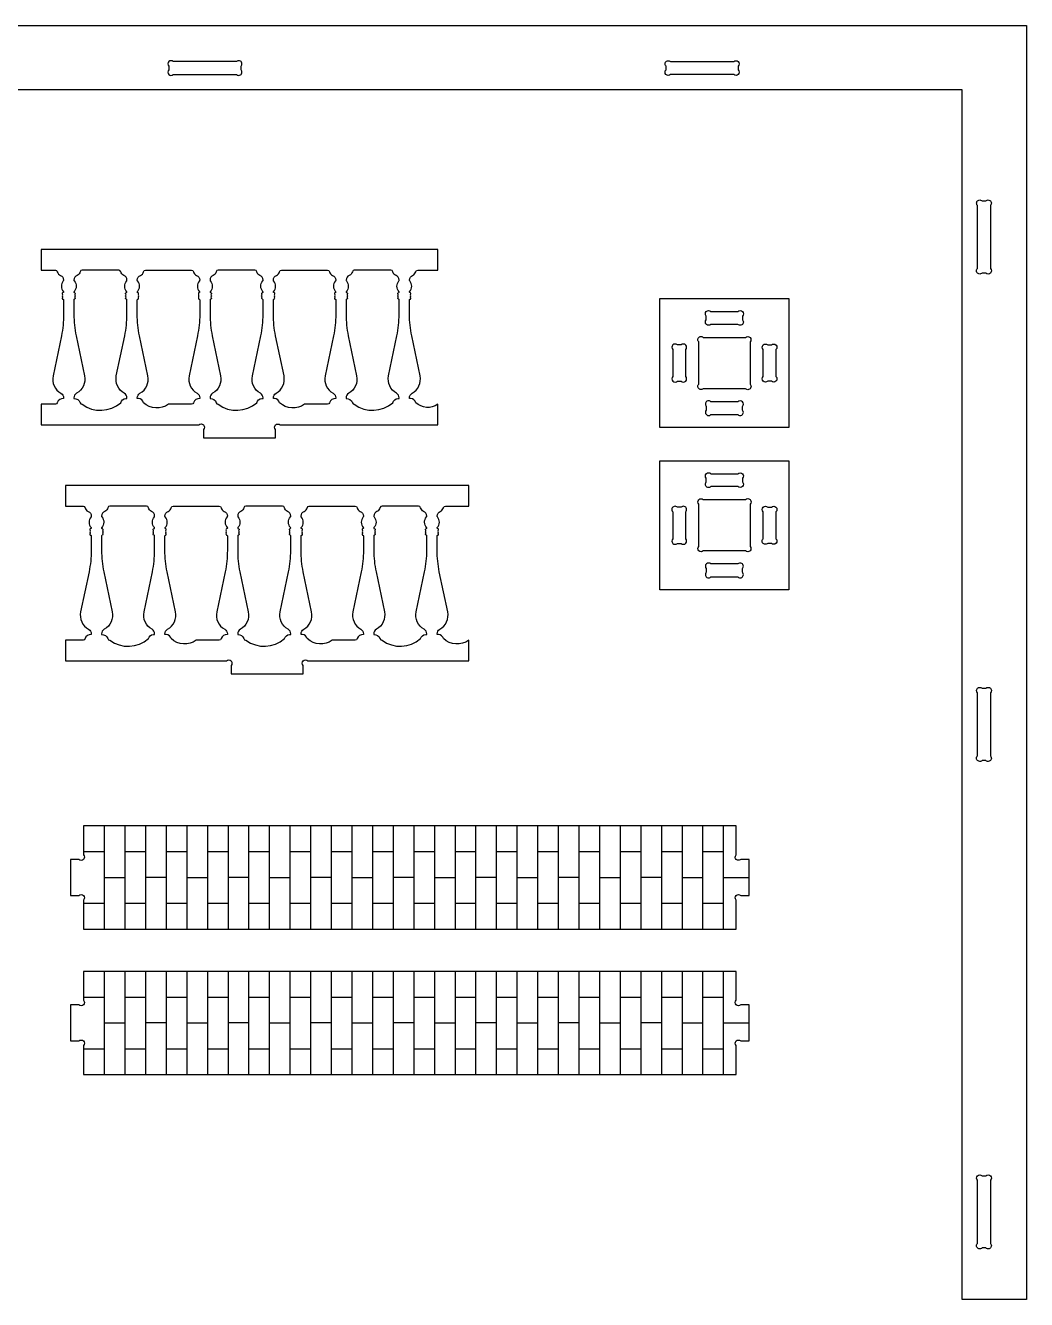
# Model space of a CAD drawing. Extents: x 4982 to 16003, y -2148 to 3908.
# Drawn here: x 9478 to 10409, y 1213 to 2398 of the extents above; entities that cross this region are included whole.
import ezdxf

# ---------------------------------------------------------------- set-up
doc = ezdxf.new("R2010")
doc.units = 0
doc.header["$MEASUREMENT"] = 0
doc.layers.add('LAYER_1', color=18, linetype='CONTINUOUS')

msp = doc.modelspace()

# ---------------------------------------------------------------- linework, layer by layer
at = {"layer": 'LAYER_1'}
for points in [[(7913.1, 2338.3), (7913.1, 1212.7), (7853.1, 1212.7), (7853.1, 2398.3), (10409.1, 2398.3), (10409.1, 1212.7), (10349.1, 1212.7), (10349.1, 2338.3)], [(10111.2, 2144.2), (10188, 2144.2), (10188, 2024.2), (10068, 2024.2), (10068, 2144.2)], [(10111.2, 1993.2), (10188, 1993.2), (10188, 1873.2), (10068, 1873.2), (10068, 1993.2)]]:
    msp.add_lwpolyline(points, close=True, dxfattribs=at)
for points in [[(9674.1, 2364.7), (9615.3, 2364.7, 1), (9611.1, 2360.5), (9611.1, 2357, 1), (9615.3, 2352.7), (9674.1, 2352.7, 1), (9678.3, 2357), (9678.3, 2360.5, 1)], [(10077.9, 2364.7), (10136.7, 2364.7, -1), (10140.9, 2360.5), (10140.9, 2357, -1), (10136.7, 2352.7), (10077.9, 2352.7, -1), (10073.7, 2357), (10073.7, 2360.5, -1)], [(10375.5, 2230.9), (10375.5, 2172.2, -1), (10371.3, 2167.9), (10367.7, 2167.9, -1), (10363.5, 2172.2), (10363.5, 2230.9, -1), (10367.7, 2235.1), (10371.3, 2235.1, -1)], [(9492.3, 2170.6), (9505.6, 2170.6, -0.352171), (9507.4, 2169.1, 0.244569), (9510.3, 2165.7, -0.294683), (9513.2, 2161.4, -0.187098), (9513, 2160.7, 0.375636), (9513.1, 2150.6, -0.584261), (9512.8, 2149.8, 0.594353), (9512.2, 2148, -0.39765), (9512.2, 2147.4, 0.39765), (9512.2, 2145.9, -0.39765), (9512.2, 2145.2, 0.600564), (9512.8, 2143.5, -0.366837), (9513.2, 2143), (9513.2, 2129.3, -0.051698), (9511.2, 2109.6), (9503.4, 2072.2, 0.328849), (9510.8, 2056.1, -0.272519), (9513.2, 2051.9), (9513.2, 2051.1, 0.352171), (9507.4, 2047.3, -0.352171), (9505.6, 2045.8), (9492.3, 2045.8), (9492.3, 2026.6), (9639, 2026.6, -1), (9643.3, 2022.3), (9643.3, 2014.6), (9710.5, 2014.6), (9710.5, 2022.3, -1), (9714.7, 2026.6), (9861.4, 2026.6), (9861.4, 2045.8, -0.352171), (9840.8, 2047.3, 0.352171), (9836.1, 2051.1), (9835, 2051.1), (9835, 2051.9, -0.272519), (9837.5, 2056.1, 0.328849), (9844.9, 2072.2), (9837.1, 2109.6, -0.051698), (9835, 2129.3), (9835, 2143, -0.366837), (9835.4, 2143.5, 0.600564), (9836, 2145.2, -0.39765), (9836, 2145.9, 0.39765), (9836, 2147.4, -0.39765), (9836, 2148, 0.594353), (9835.5, 2149.8, -0.584261), (9835.2, 2150.6, 0.375636), (9835.3, 2160.7, -0.187098), (9835, 2161.4, -0.294683), (9838, 2165.7, 0.244569), (9840.8, 2169.1, -0.352171), (9842.7, 2170.6), (9861.4, 2170.6), (9861.4, 2189.8), (9492.3, 2189.8)], [(9564.5, 2170.6), (9530.5, 2170.6, 0.352171), (9528.6, 2169.1, -0.244569), (9525.8, 2165.7, 0.294683), (9522.8, 2161.4, 0.187098), (9523.1, 2160.7, -0.375636), (9523, 2150.6, 0.584261), (9523.3, 2149.8, -0.594353), (9523.8, 2148, 0.39765), (9523.8, 2147.4, -0.39765), (9523.8, 2145.9, 0.39765), (9523.8, 2145.2, -0.600564), (9523.2, 2143.5, 0.366837), (9522.8, 2143), (9522.8, 2129.3, 0.051698), (9524.9, 2109.6), (9532.7, 2072.2, -0.328849), (9525.3, 2056.1, 0.272519), (9522.8, 2051.9), (9522.8, 2051.1, -0.352171), (9528.6, 2047.3, 0.352171), (9530.5, 2045.8, 0.352171), (9566.4, 2047.3, -0.352171), (9571.1, 2051.1), (9572.2, 2051.1), (9572.2, 2051.9, 0.272519), (9569.7, 2056.1, -0.328849), (9562.3, 2072.2), (9570.1, 2109.6, 0.051698), (9572.2, 2129.3), (9572.2, 2143, 0.366837), (9571.8, 2143.5, -0.600564), (9571.2, 2145.2, 0.39765), (9571.2, 2145.9, -0.39765), (9571.2, 2147.4, 0.39765), (9571.2, 2148, -0.594353), (9571.8, 2149.8, 0.584261), (9572, 2150.6, -0.375636), (9572, 2160.7, 0.187098), (9572.2, 2161.4, 0.294683), (9569.2, 2165.7, -0.244569), (9566.4, 2169.1, 0.352171)], [(9610.8, 2045.8, -0.352171), (9587.6, 2047.3, 0.352171), (9582.9, 2051.1), (9581.8, 2051.1), (9581.8, 2051.9, -0.272519), (9584.3, 2056.1, 0.328849), (9591.7, 2072.2), (9583.8, 2109.6, -0.051698), (9581.8, 2129.3), (9581.8, 2143, -0.366837), (9582.2, 2143.5, 0.600564), (9582.8, 2145.2, -0.39765), (9582.8, 2145.9, 0.39765), (9582.8, 2147.4, -0.39765), (9582.8, 2148, 0.594353), (9582.2, 2149.8, -0.584261), (9581.9, 2150.6, 0.375636), (9582, 2160.7, -0.187098), (9581.8, 2161.4, -0.294683), (9584.7, 2165.7, 0.244569), (9587.6, 2169.1, -0.352171), (9589.5, 2170.6), (9632.2, 2170.6, -0.352171), (9634.1, 2169.1, 0.244569), (9636.9, 2165.7, -0.294683), (9639.9, 2161.4, -0.187098), (9639.6, 2160.7, 0.375636), (9639.7, 2150.6, -0.584261), (9639.4, 2149.8, 0.594353), (9638.9, 2148, -0.39765), (9638.9, 2147.4, 0.39765), (9638.9, 2145.9, -0.39765), (9638.9, 2145.2, 0.600564), (9639.5, 2143.5, -0.366837), (9639.9, 2143), (9639.9, 2129.3, -0.051698), (9637.8, 2109.6), (9630, 2072.2, 0.328849), (9637.4, 2056.1, -0.272519), (9639.9, 2051.9), (9639.9, 2051.1, 0.352171), (9634.1, 2047.3, -0.352171), (9632.2, 2045.8)], [(9691.1, 2170.6), (9657.1, 2170.6, 0.352171), (9655.3, 2169.1, -0.244569), (9652.4, 2165.7, 0.294683), (9649.5, 2161.4, 0.187098), (9649.7, 2160.7, -0.375636), (9649.6, 2150.6, 0.584261), (9649.9, 2149.8, -0.594353), (9650.5, 2148, 0.39765), (9650.5, 2147.4, -0.39765), (9650.5, 2145.9, 0.39765), (9650.5, 2145.2, -0.600564), (9649.9, 2143.5, 0.366837), (9649.5, 2143), (9649.5, 2129.3, 0.051698), (9651.5, 2109.6), (9659.3, 2072.2, -0.328849), (9651.9, 2056.1, 0.272519), (9649.5, 2051.9), (9649.5, 2051.1, -0.352171), (9655.3, 2047.3, 0.352171), (9657.1, 2045.8, 0.352171), (9693, 2047.3, -0.352171), (9697.7, 2051.1), (9698.8, 2051.1), (9698.8, 2051.9, 0.272519), (9696.3, 2056.1, -0.328849), (9688.9, 2072.2), (9696.8, 2109.6, 0.051698), (9698.8, 2129.3), (9698.8, 2143, 0.366837), (9698.4, 2143.5, -0.600564), (9697.8, 2145.2, 0.39765), (9697.8, 2145.9, -0.39765), (9697.8, 2147.4, 0.39765), (9697.8, 2148, -0.594353), (9698.4, 2149.8, 0.584261), (9698.7, 2150.6, -0.375636), (9698.6, 2160.7, 0.187098), (9698.8, 2161.4, 0.294683), (9695.9, 2165.7, -0.244569), (9693, 2169.1, 0.352171)], [(9737.4, 2045.8, -0.352171), (9714.2, 2047.3, 0.352171), (9709.5, 2051.1), (9708.4, 2051.1), (9708.4, 2051.9, -0.272519), (9710.9, 2056.1, 0.328849), (9718.3, 2072.2), (9710.5, 2109.6, -0.051698), (9708.4, 2129.3), (9708.4, 2143, -0.366837), (9708.8, 2143.5, 0.600564), (9709.4, 2145.2, -0.39765), (9709.4, 2145.9, 0.39765), (9709.4, 2147.4, -0.39765), (9709.4, 2148, 0.594353), (9708.8, 2149.8, -0.584261), (9708.6, 2150.6, 0.375636), (9708.6, 2160.7, -0.187098), (9708.4, 2161.4, -0.294683), (9711.4, 2165.7, 0.244569), (9714.2, 2169.1, -0.352171), (9716.1, 2170.6), (9758.8, 2170.6, -0.352171), (9760.7, 2169.1, 0.244569), (9763.5, 2165.7, -0.294683), (9766.5, 2161.4, -0.187098), (9766.2, 2160.7, 0.375636), (9766.3, 2150.6, -0.584261), (9766.1, 2149.8, 0.594353), (9765.5, 2148, -0.39765), (9765.5, 2147.4, 0.39765), (9765.5, 2145.9, -0.39765), (9765.5, 2145.2, 0.600564), (9766.1, 2143.5, -0.366837), (9766.5, 2143), (9766.5, 2129.3, -0.051698), (9764.4, 2109.6), (9756.6, 2072.2, 0.328849), (9764, 2056.1, -0.272519), (9766.5, 2051.9), (9766.5, 2051.1, 0.352171), (9760.7, 2047.3, -0.352171), (9758.8, 2045.8)], [(9817.8, 2170.6), (9783.7, 2170.6, 0.352171), (9781.9, 2169.1, -0.244569), (9779, 2165.7, 0.294683), (9776.1, 2161.4, 0.187098), (9776.3, 2160.7, -0.375636), (9776.2, 2150.6, 0.584261), (9776.5, 2149.8, -0.594353), (9777.1, 2148, 0.39765), (9777.1, 2147.4, -0.39765), (9777.1, 2145.9, 0.39765), (9777.1, 2145.2, -0.600564), (9776.5, 2143.5, 0.366837), (9776.1, 2143), (9776.1, 2129.3, 0.051698), (9778.1, 2109.6), (9785.9, 2072.2, -0.328849), (9778.5, 2056.1, 0.272519), (9776.1, 2051.9), (9776.1, 2051.1, -0.352171), (9781.9, 2047.3, 0.352171), (9783.7, 2045.8, 0.352171), (9819.6, 2047.3, -0.352171), (9824.3, 2051.1), (9825.4, 2051.1), (9825.4, 2051.9, 0.272519), (9823, 2056.1, -0.328849), (9815.6, 2072.2), (9823.4, 2109.6, 0.051698), (9825.4, 2129.3), (9825.4, 2143, 0.366837), (9825, 2143.5, -0.600564), (9824.4, 2145.2, 0.39765), (9824.4, 2145.9, -0.39765), (9824.4, 2147.4, 0.39765), (9824.4, 2148, -0.594353), (9825, 2149.8, 0.584261), (9825.3, 2150.6, -0.375636), (9825.2, 2160.7, 0.187098), (9825.4, 2161.4, 0.294683), (9822.5, 2165.7, -0.244569), (9819.6, 2169.1, 0.352171)], [(10115.5, 2132.2), (10140.6, 2132.2, -1), (10144.8, 2127.9), (10144.8, 2124.4, -1), (10140.6, 2120.2), (10115.5, 2120.2, -1), (10111.2, 2124.4), (10111.2, 2127.9, -1)], [(10080, 2096.7), (10080, 2071.6, 1), (10084.3, 2067.4), (10087.8, 2067.4, 1), (10092, 2071.6), (10092, 2096.7, 1), (10087.8, 2101), (10084.3, 2101, 1)], [(10108.4, 2108), (10147.6, 2108, -1), (10151.9, 2103.8), (10151.9, 2064.6, -1), (10147.6, 2060.3), (10108.4, 2060.3, -1), (10104.2, 2064.6), (10104.2, 2103.8, -1)], [(10176, 2096.7), (10176, 2071.6, -1), (10171.8, 2067.4), (10168.3, 2067.4, -1), (10164, 2071.6), (10164, 2096.7, -1), (10168.3, 2101), (10171.8, 2101, -1)], [(10140.6, 2048.2), (10115.5, 2048.2, 1), (10111.2, 2043.9), (10111.2, 2040.4, 1), (10115.5, 2036.2), (10140.6, 2036.2, 1), (10144.8, 2040.4), (10144.8, 2043.9, 1)], [(10115.5, 1981.2), (10140.6, 1981.2, -1), (10144.8, 1977), (10144.8, 1973.5, -1), (10140.6, 1969.2), (10115.5, 1969.2, -1), (10111.2, 1973.5), (10111.2, 1977, -1)], [(9515.1, 1951), (9531.3, 1951, -0.352171), (9533.2, 1949.5, 0.244569), (9536, 1946.1, -0.294683), (9539, 1941.8, -0.187098), (9538.8, 1941.1, 0.375636), (9538.8, 1931, -0.584261), (9538.6, 1930.2, 0.594353), (9538, 1928.4, -0.39765), (9538, 1927.8, 0.39765), (9538, 1926.3, -0.39765), (9538, 1925.7, 0.600564), (9538.6, 1923.9, -0.366837), (9539, 1923.4), (9539, 1909.7, -0.051698), (9536.9, 1890), (9529.1, 1852.7, 0.328849), (9536.5, 1836.5, -0.272519), (9539, 1832.3), (9539, 1831.5, 0.352171), (9533.2, 1827.7, -0.352171), (9531.3, 1826.2), (9515.1, 1826.2), (9515.1, 1807), (9664.8, 1807, -1), (9669, 1802.7), (9669, 1795), (9736.2, 1795), (9736.2, 1802.7, -1), (9740.5, 1807), (9890.2, 1807), (9890.2, 1826.2, -0.352171), (9866.6, 1827.7, 0.352171), (9861.9, 1831.5), (9860.8, 1831.5), (9860.8, 1832.3, -0.272519), (9863.2, 1836.5, 0.328849), (9870.6, 1852.7), (9862.8, 1890, -0.051698), (9860.8, 1909.7), (9860.8, 1923.4, -0.366837), (9861.2, 1923.9, 0.600564), (9861.8, 1925.7, -0.39765), (9861.8, 1926.3, 0.39765), (9861.8, 1927.8, -0.39765), (9861.8, 1928.4, 0.594353), (9861.2, 1930.2, -0.584261), (9860.9, 1931, 0.375636), (9861, 1941.1, -0.187098), (9860.8, 1941.8, -0.294683), (9863.7, 1946.1, 0.244569), (9866.6, 1949.5, -0.352171), (9868.4, 1951), (9890.2, 1951), (9890.2, 1970.2), (9515.1, 1970.2)], [(10151.9, 1952.8), (10151.9, 1913.6, -1), (10147.6, 1909.4), (10108.4, 1909.4, -1), (10104.2, 1913.6), (10104.2, 1952.8, -1), (10108.4, 1957.1), (10147.6, 1957.1, -1)], [(9590.3, 1951), (9556.3, 1951, 0.352171), (9554.4, 1949.5, -0.244569), (9551.5, 1946.1, 0.294683), (9548.6, 1941.8, 0.187098), (9548.8, 1941.1, -0.375636), (9548.7, 1931, 0.584261), (9549, 1930.2, -0.594353), (9549.6, 1928.4, 0.39765), (9549.6, 1927.8, -0.39765), (9549.6, 1926.3, 0.39765), (9549.6, 1925.7, -0.600564), (9549, 1923.9, 0.366837), (9548.6, 1923.4), (9548.6, 1909.7, 0.051698), (9550.6, 1890), (9558.5, 1852.7, -0.328849), (9551.1, 1836.5, 0.272519), (9548.6, 1832.3), (9548.6, 1831.5, -0.352171), (9554.4, 1827.7, 0.352171), (9556.3, 1826.2, 0.352171), (9592.1, 1827.7, -0.352171), (9596.8, 1831.5), (9597.9, 1831.5), (9597.9, 1832.3, 0.272519), (9595.5, 1836.5, -0.328849), (9588.1, 1852.7), (9595.9, 1890, 0.051698), (9597.9, 1909.7), (9597.9, 1923.4, 0.366837), (9597.5, 1923.9, -0.600564), (9596.9, 1925.7, 0.39765), (9596.9, 1926.3, -0.39765), (9596.9, 1927.8, 0.39765), (9596.9, 1928.4, -0.594353), (9597.5, 1930.2, 0.584261), (9597.8, 1931, -0.375636), (9597.7, 1941.1, 0.187098), (9597.9, 1941.8, 0.294683), (9595, 1946.1, -0.244569), (9592.1, 1949.5, 0.352171)], [(9636.6, 1826.2, -0.352171), (9613.3, 1827.7, 0.352171), (9608.6, 1831.5), (9607.5, 1831.5), (9607.5, 1832.3, -0.272519), (9610, 1836.5, 0.328849), (9617.4, 1852.7), (9609.6, 1890, -0.051698), (9607.5, 1909.7), (9607.5, 1923.4, -0.366837), (9607.9, 1923.9, 0.600564), (9608.5, 1925.7, -0.39765), (9608.5, 1926.3, 0.39765), (9608.5, 1927.8, -0.39765), (9608.5, 1928.4, 0.594353), (9608, 1930.2, -0.584261), (9607.7, 1931, 0.375636), (9607.8, 1941.1, -0.187098), (9607.5, 1941.8, -0.294683), (9610.5, 1946.1, 0.244569), (9613.3, 1949.5, -0.352171), (9615.2, 1951), (9657.9, 1951, -0.352171), (9659.8, 1949.5, 0.244569), (9662.7, 1946.1, -0.294683), (9665.6, 1941.8, -0.187098), (9665.4, 1941.1, 0.375636), (9665.5, 1931, -0.584261), (9665.2, 1930.2, 0.594353), (9664.6, 1928.4, -0.39765), (9664.6, 1927.8, 0.39765), (9664.6, 1926.3, -0.39765), (9664.6, 1925.7, 0.600564), (9665.2, 1923.9, -0.366837), (9665.6, 1923.4), (9665.6, 1909.7, -0.051698), (9663.6, 1890), (9655.7, 1852.7, 0.328849), (9663.1, 1836.5, -0.272519), (9665.6, 1832.3), (9665.6, 1831.5, 0.352171), (9659.8, 1827.7, -0.352171), (9657.9, 1826.2)], [(9716.9, 1951), (9682.9, 1951, 0.352171), (9681, 1949.5, -0.244569), (9678.2, 1946.1, 0.294683), (9675.2, 1941.8, 0.187098), (9675.4, 1941.1, -0.375636), (9675.4, 1931, 0.584261), (9675.6, 1930.2, -0.594353), (9676.2, 1928.4, 0.39765), (9676.2, 1927.8, -0.39765), (9676.2, 1926.3, 0.39765), (9676.2, 1925.7, -0.600564), (9675.6, 1923.9, 0.366837), (9675.2, 1923.4), (9675.2, 1909.7, 0.051698), (9677.2, 1890), (9685.1, 1852.7, -0.328849), (9677.7, 1836.5, 0.272519), (9675.2, 1832.3), (9675.2, 1831.5, -0.352171), (9681, 1827.7, 0.352171), (9682.9, 1826.2, 0.352171), (9718.8, 1827.7, -0.352171), (9723.5, 1831.5), (9724.6, 1831.5), (9724.6, 1832.3, 0.272519), (9722.1, 1836.5, -0.328849), (9714.7, 1852.7), (9722.5, 1890, 0.051698), (9724.6, 1909.7), (9724.6, 1923.4, 0.366837), (9724.2, 1923.9, -0.600564), (9723.6, 1925.7, 0.39765), (9723.6, 1926.3, -0.39765), (9723.6, 1927.8, 0.39765), (9723.6, 1928.4, -0.594353), (9724.1, 1930.2, 0.584261), (9724.4, 1931, -0.375636), (9724.3, 1941.1, 0.187098), (9724.6, 1941.8, 0.294683), (9721.6, 1946.1, -0.244569), (9718.8, 1949.5, 0.352171)], [(9763.2, 1826.2, -0.352171), (9740, 1827.7, 0.352171), (9735.3, 1831.5), (9734.2, 1831.5), (9734.2, 1832.3, -0.272519), (9736.6, 1836.5, 0.328849), (9744, 1852.7), (9736.2, 1890, -0.051698), (9734.2, 1909.7), (9734.2, 1923.4, -0.366837), (9734.6, 1923.9, 0.600564), (9735.2, 1925.7, -0.39765), (9735.2, 1926.3, 0.39765), (9735.2, 1927.8, -0.39765), (9735.2, 1928.4, 0.594353), (9734.6, 1930.2, -0.584261), (9734.3, 1931, 0.375636), (9734.4, 1941.1, -0.187098), (9734.2, 1941.8, -0.294683), (9737.1, 1946.1, 0.244569), (9740, 1949.5, -0.352171), (9741.8, 1951), (9784.6, 1951, -0.352171), (9786.4, 1949.5, 0.244569), (9789.3, 1946.1, -0.294683), (9792.2, 1941.8, -0.187098), (9792, 1941.1, 0.375636), (9792.1, 1931, -0.584261), (9791.8, 1930.2, 0.594353), (9791.2, 1928.4, -0.39765), (9791.2, 1927.8, 0.39765), (9791.2, 1926.3, -0.39765), (9791.2, 1925.7, 0.600564), (9791.8, 1923.9, -0.366837), (9792.2, 1923.4), (9792.2, 1909.7, -0.051698), (9790.2, 1890), (9782.4, 1852.7, 0.328849), (9789.8, 1836.5, -0.272519), (9792.2, 1832.3), (9792.2, 1831.5, 0.352171), (9786.4, 1827.7, -0.352171), (9784.6, 1826.2)], [(9843.5, 1951), (9809.5, 1951, 0.352171), (9807.6, 1949.5, -0.244569), (9804.8, 1946.1, 0.294683), (9801.8, 1941.8, 0.187098), (9802.1, 1941.1, -0.375636), (9802, 1931, 0.584261), (9802.2, 1930.2, -0.594353), (9802.8, 1928.4, 0.39765), (9802.8, 1927.8, -0.39765), (9802.8, 1926.3, 0.39765), (9802.8, 1925.7, -0.600564), (9802.2, 1923.9, 0.366837), (9801.8, 1923.4), (9801.8, 1909.7, 0.051698), (9803.9, 1890), (9811.7, 1852.7, -0.328849), (9804.3, 1836.5, 0.272519), (9801.8, 1832.3), (9801.8, 1831.5, -0.352171), (9807.6, 1827.7, 0.352171), (9809.5, 1826.2, 0.352171), (9845.4, 1827.7, -0.352171), (9850.1, 1831.5), (9851.2, 1831.5), (9851.2, 1832.3, 0.272519), (9848.7, 1836.5, -0.328849), (9841.3, 1852.7), (9849.1, 1890, 0.051698), (9851.2, 1909.7), (9851.2, 1923.4, 0.366837), (9850.8, 1923.9, -0.600564), (9850.2, 1925.7, 0.39765), (9850.2, 1926.3, -0.39765), (9850.2, 1927.8, 0.39765), (9850.2, 1928.4, -0.594353), (9850.8, 1930.2, 0.584261), (9851, 1931, -0.375636), (9850.9, 1941.1, 0.187098), (9851.2, 1941.8, 0.294683), (9848.2, 1946.1, -0.244569), (9845.4, 1949.5, 0.352171)], [(10080, 1945.8), (10080, 1920.7, 1), (10084.3, 1916.4), (10087.8, 1916.4, 1), (10092, 1920.7), (10092, 1945.8, 1), (10087.8, 1950), (10084.3, 1950, 1)], [(10176, 1945.8), (10176, 1920.7, -1), (10171.8, 1916.4), (10168.3, 1916.4, -1), (10164, 1920.7), (10164, 1945.8, -1), (10168.3, 1950), (10171.8, 1950, -1)], [(10140.6, 1897.2), (10115.5, 1897.2, 1), (10111.2, 1893), (10111.2, 1889.5, 1), (10115.5, 1885.2), (10140.6, 1885.2, 1), (10144.8, 1889.5), (10144.8, 1893, 1)], [(10375.5, 1777.3), (10375.5, 1718.6, -1), (10371.3, 1714.3), (10367.7, 1714.3, -1), (10363.5, 1718.6), (10363.5, 1777.3, -1), (10367.7, 1781.5), (10371.3, 1781.5, -1)], [(10151, 1622.3), (10143.2, 1622.3, -1), (10139, 1626.6), (10139, 1653.5), (9531.8, 1653.5), (9531.8, 1626.6, -1), (9527.5, 1622.3), (9519.8, 1622.3), (9519.8, 1588.7), (9527.5, 1588.7, -1), (9531.8, 1584.5), (9531.8, 1557.5), (10139, 1557.5), (10139, 1584.5, -1), (10143.2, 1588.7), (10151, 1588.7)], [(10151, 1486.9), (10143.2, 1486.9, -1), (10139, 1491.2), (10139, 1518.1), (9531.8, 1518.1), (9531.8, 1491.2, -1), (9527.5, 1486.9), (9519.8, 1486.9), (9519.8, 1453.3), (9527.5, 1453.3, -1), (9531.8, 1449.1), (9531.8, 1422.1), (10139, 1422.1), (10139, 1449.1, -1), (10143.2, 1453.3), (10151, 1453.3)], [(10375.5, 1323.7), (10375.5, 1265, -1), (10371.3, 1260.7), (10367.7, 1260.7, -1), (10363.5, 1265), (10363.5, 1323.7, -1), (10367.7, 1327.9), (10371.3, 1327.9, -1)]]:
    msp.add_lwpolyline(points, format="xyb", close=True, dxfattribs=at)
for points in [[(9551, 1653.5), (9551, 1557.5)], [(9570.2, 1653.5), (9570.2, 1557.5)], [(9589.4, 1653.5), (9589.4, 1557.5)], [(9608.6, 1653.5), (9608.6, 1557.5)], [(9627.8, 1653.5), (9627.8, 1557.5)], [(9647, 1653.5), (9647, 1557.5)], [(9666.2, 1653.5), (9666.2, 1557.5)], [(9685.4, 1653.5), (9685.4, 1557.5)], [(9704.6, 1653.5), (9704.6, 1557.5)], [(9723.8, 1653.5), (9723.8, 1557.5)], [(9743, 1653.5), (9743, 1557.5)], [(9762.2, 1653.5), (9762.2, 1557.5)], [(9781.4, 1653.5), (9781.4, 1557.5)], [(9800.6, 1653.5), (9800.6, 1557.5)], [(9819.8, 1653.5), (9819.8, 1557.5)], [(9839, 1653.5), (9839, 1557.5)], [(9858.2, 1653.5), (9858.2, 1557.5)], [(9877.4, 1653.5), (9877.4, 1557.5)], [(9896.6, 1653.5), (9896.6, 1557.5)], [(9915.8, 1653.5), (9915.8, 1557.5)], [(9935, 1653.5), (9935, 1557.5)], [(9954.2, 1653.5), (9954.2, 1557.5)], [(9973.4, 1653.5), (9973.4, 1557.5)], [(9992.6, 1653.5), (9992.6, 1557.5)], [(10011.8, 1653.5), (10011.8, 1557.5)], [(10031, 1653.5), (10031, 1557.5)], [(10050.2, 1653.5), (10050.2, 1557.5)], [(10069.4, 1653.5), (10069.4, 1557.5)], [(10088.6, 1653.5), (10088.6, 1557.5)], [(10107.8, 1653.5), (10107.8, 1557.5)], [(10127, 1653.5), (10127, 1557.5)], [(9531.8, 1629.5), (9551, 1629.5)], [(9570.2, 1629.5), (9589.4, 1629.5)], [(9608.6, 1629.5), (9627.8, 1629.5)], [(9647, 1629.5), (9666.2, 1629.5)], [(9685.4, 1629.5), (9704.6, 1629.5)], [(9723.8, 1629.5), (9743, 1629.5)], [(9762.2, 1629.5), (9781.4, 1629.5)], [(9800.6, 1629.5), (9819.8, 1629.5)], [(9839, 1629.5), (9858.2, 1629.5)], [(9877.4, 1629.5), (9896.6, 1629.5)], [(9915.8, 1629.5), (9935, 1629.5)], [(9954.2, 1629.5), (9973.4, 1629.5)], [(9992.6, 1629.5), (10011.8, 1629.5)], [(10031, 1629.5), (10050.2, 1629.5)], [(10069.4, 1629.5), (10088.6, 1629.5)], [(10107.8, 1629.5), (10127, 1629.5)], [(9551, 1605.5), (9570.2, 1605.5)], [(9608.6, 1605.5), (9589.4, 1605.5)], [(9627.8, 1605.5), (9647, 1605.5)], [(9685.4, 1605.5), (9666.2, 1605.5)], [(9704.6, 1605.5), (9723.8, 1605.5)], [(9762.2, 1605.5), (9743, 1605.5)], [(9781.4, 1605.5), (9800.6, 1605.5)], [(9839, 1605.5), (9819.8, 1605.5)], [(9858.2, 1605.5), (9877.4, 1605.5)], [(9915.8, 1605.5), (9896.6, 1605.5)], [(9935, 1605.5), (9954.2, 1605.5)], [(9992.6, 1605.5), (9973.4, 1605.5)], [(10011.8, 1605.5), (10031, 1605.5)], [(10069.4, 1605.5), (10050.2, 1605.5)], [(10088.6, 1605.5), (10107.8, 1605.5)], [(10127, 1605.5), (10151, 1605.5)], [(9531.8, 1581.5), (9551, 1581.5)], [(9570.2, 1581.5), (9589.4, 1581.5)], [(9608.6, 1581.5), (9627.8, 1581.5)], [(9647, 1581.5), (9666.2, 1581.5)], [(9685.4, 1581.5), (9704.6, 1581.5)], [(9723.8, 1581.5), (9743, 1581.5)], [(9762.2, 1581.5), (9781.4, 1581.5)], [(9800.6, 1581.5), (9819.8, 1581.5)], [(9839, 1581.5), (9858.2, 1581.5)], [(9877.4, 1581.5), (9896.6, 1581.5)], [(9915.8, 1581.5), (9935, 1581.5)], [(9954.2, 1581.5), (9973.4, 1581.5)], [(9992.6, 1581.5), (10011.8, 1581.5)], [(10031, 1581.5), (10050.2, 1581.5)], [(10069.4, 1581.5), (10088.6, 1581.5)], [(10107.8, 1581.5), (10127, 1581.5)], [(9551, 1518.1), (9551, 1422.1)], [(9570.2, 1518.1), (9570.2, 1422.1)], [(9589.4, 1518.1), (9589.4, 1422.1)], [(9608.6, 1518.1), (9608.6, 1422.1)], [(9627.8, 1518.1), (9627.8, 1422.1)], [(9647, 1518.1), (9647, 1422.1)], [(9666.2, 1518.1), (9666.2, 1422.1)], [(9685.4, 1518.1), (9685.4, 1422.1)], [(9704.6, 1518.1), (9704.6, 1422.1)], [(9723.8, 1518.1), (9723.8, 1422.1)], [(9743, 1518.1), (9743, 1422.1)], [(9762.2, 1518.1), (9762.2, 1422.1)], [(9781.4, 1518.1), (9781.4, 1422.1)], [(9800.6, 1518.1), (9800.6, 1422.1)], [(9819.8, 1518.1), (9819.8, 1422.1)], [(9839, 1518.1), (9839, 1422.1)], [(9858.2, 1518.1), (9858.2, 1422.1)], [(9877.4, 1518.1), (9877.4, 1422.1)], [(9896.6, 1518.1), (9896.6, 1422.1)], [(9915.8, 1518.1), (9915.8, 1422.1)], [(9935, 1518.1), (9935, 1422.1)], [(9954.2, 1518.1), (9954.2, 1422.1)], [(9973.4, 1518.1), (9973.4, 1422.1)], [(9992.6, 1518.1), (9992.6, 1422.1)], [(10011.8, 1518.1), (10011.8, 1422.1)], [(10031, 1518.1), (10031, 1422.1)], [(10050.2, 1518.1), (10050.2, 1422.1)], [(10069.4, 1518.1), (10069.4, 1422.1)], [(10088.6, 1518.1), (10088.6, 1422.1)], [(10107.8, 1518.1), (10107.8, 1422.1)], [(10127, 1518.1), (10127, 1422.1)], [(9531.8, 1494.1), (9551, 1494.1)], [(9570.2, 1494.1), (9589.4, 1494.1)], [(9608.6, 1494.1), (9627.8, 1494.1)], [(9647, 1494.1), (9666.2, 1494.1)], [(9685.4, 1494.1), (9704.6, 1494.1)], [(9723.8, 1494.1), (9743, 1494.1)], [(9762.2, 1494.1), (9781.4, 1494.1)], [(9800.6, 1494.1), (9819.8, 1494.1)], [(9839, 1494.1), (9858.2, 1494.1)], [(9877.4, 1494.1), (9896.6, 1494.1)], [(9915.8, 1494.1), (9935, 1494.1)], [(9954.2, 1494.1), (9973.4, 1494.1)], [(9992.6, 1494.1), (10011.8, 1494.1)], [(10031, 1494.1), (10050.2, 1494.1)], [(10069.4, 1494.1), (10088.6, 1494.1)], [(10107.8, 1494.1), (10127, 1494.1)], [(9551, 1470.1), (9570.2, 1470.1)], [(9608.6, 1470.1), (9589.4, 1470.1)], [(9627.8, 1470.1), (9647, 1470.1)], [(9685.4, 1470.1), (9666.2, 1470.1)], [(9704.6, 1470.1), (9723.8, 1470.1)], [(9762.2, 1470.1), (9743, 1470.1)], [(9781.4, 1470.1), (9800.6, 1470.1)], [(9839, 1470.1), (9819.8, 1470.1)], [(9858.2, 1470.1), (9877.4, 1470.1)], [(9915.8, 1470.1), (9896.6, 1470.1)], [(9935, 1470.1), (9954.2, 1470.1)], [(9992.6, 1470.1), (9973.4, 1470.1)], [(10011.8, 1470.1), (10031, 1470.1)], [(10069.4, 1470.1), (10050.2, 1470.1)], [(10088.6, 1470.1), (10107.8, 1470.1)], [(10127, 1470.1), (10151, 1470.1)], [(9531.8, 1446.1), (9551, 1446.1)], [(9570.2, 1446.1), (9589.4, 1446.1)], [(9608.6, 1446.1), (9627.8, 1446.1)], [(9647, 1446.1), (9666.2, 1446.1)], [(9685.4, 1446.1), (9704.6, 1446.1)], [(9723.8, 1446.1), (9743, 1446.1)], [(9762.2, 1446.1), (9781.4, 1446.1)], [(9800.6, 1446.1), (9819.8, 1446.1)], [(9839, 1446.1), (9858.2, 1446.1)], [(9877.4, 1446.1), (9896.6, 1446.1)], [(9915.8, 1446.1), (9935, 1446.1)], [(9954.2, 1446.1), (9973.4, 1446.1)], [(9992.6, 1446.1), (10011.8, 1446.1)], [(10031, 1446.1), (10050.2, 1446.1)], [(10069.4, 1446.1), (10088.6, 1446.1)], [(10107.8, 1446.1), (10127, 1446.1)]]:
    msp.add_lwpolyline(points, dxfattribs=at)

doc.saveas('drawing.dxf')
